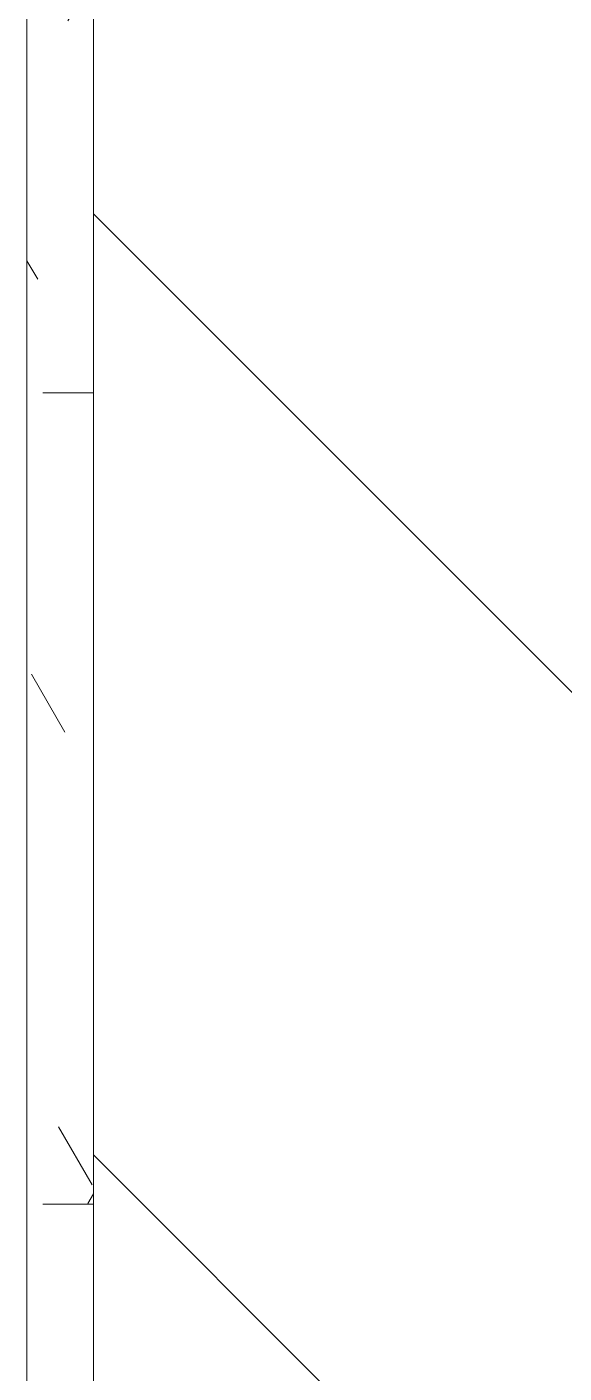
# Model space of a CAD drawing. Header units: millimetres. Extents: x -1113 to 415037, y -3642 to 28069.
# Drawn here: x 86314.7 to 86476.2, y 13726.3 to 14130.9 of the extents above; entities that cross this region are included whole.
import ezdxf

# ---------------------------------------------------------------- set-up
doc = ezdxf.new("R2010")
doc.units = ezdxf.units.MM
for name, color, linetype, lineweight in [('0) Стена 3.93м', 3, 'Continuous', 60), ('A-WALL', 7, 'Continuous', 5), ('I-WALL', 7, 'Continuous', 5)]:
    doc.layers.add(name, color=color, linetype=linetype, lineweight=lineweight)
doc.layers.add('A-WALL-1', color=9, linetype='Continuous', lineweight=5, true_color=0x808080)

# ---------------------------------------------------------------- blocks, each defined once
blk = doc.blocks.new('1floor')
at = {"layer": 'I-WALL'}
h = blk.add_hatch(dxfattribs=at)
h.set_pattern_fill('FP_191', color=256, style=0, pattern_type=2)
h.set_pattern_definition([(0, (0, 0), (243.84, 60.96), [20.117, -162.763, 20.117, -162.763, -975.36]), (0, (0, 0), (243.84, 60.96), [-365.76, 20.117, -345.643, 20.117, -162.763, -426.72]), (0, (0, 0), (243.84, 60.96), [-914.4, 20.117, -101.803, 20.117, -284.683]), (120, (91.44, 30.48), (-174.71291, 180.691634), [20.117, -162.763, 20.117, -162.763, -975.36]), (120, (91.44, 30.48), (-174.71291, 180.691634), [-365.76, 20.117, -345.643, 20.117, -162.763, -426.72]), (120, (91.44, 30.48), (-174.71291, 180.691634), [-914.4, 20.117, -101.803, 20.117, -284.683]), (240, (121.92, 152.4), (-69.12709, -241.651634), [20.117, -162.763, 20.117, -162.763, -975.36]), (240, (121.92, 152.4), (-69.12709, -241.651634), [-365.76, 20.117, -345.643, 20.117, -162.763, -426.72]), (240, (121.92, 152.4), (-69.12709, -241.651634), [-914.4, 20.117, -101.803, 20.117, -284.683])])
h.paths.add_polyline_path([(86270, 13620), (86270, 16100), (86250, 16100), (86250.03, 13620)])
h = blk.add_hatch(dxfattribs=at)
h.set_pattern_fill('FP_23', color=256, style=0, pattern_type=2)
h.set_pattern_definition([(135, (0, 0), (-141.42136, -141.42136), [])])
h.paths.add_polyline_path([(86470, 13600), (86470, 16100), (86270, 16100), (86270, 13600), (86325.86, 13600)])
at = {"layer": 'A-WALL'}
blk.add_line((86250, 13620), (86250, 16080), dxfattribs=at)
at = {"layer": 'A-WALL-1'}
blk.add_line((86270, 17050), (86270, 13600), dxfattribs=at)

msp = doc.modelspace()

# ---------------------------------------------------------------- block references
at = {"layer": '0) Стена 3.93м'}
msp.add_blockref('1floor', (64.7, -136.06), dxfattribs=at)

doc.saveas('drawing.dxf')
